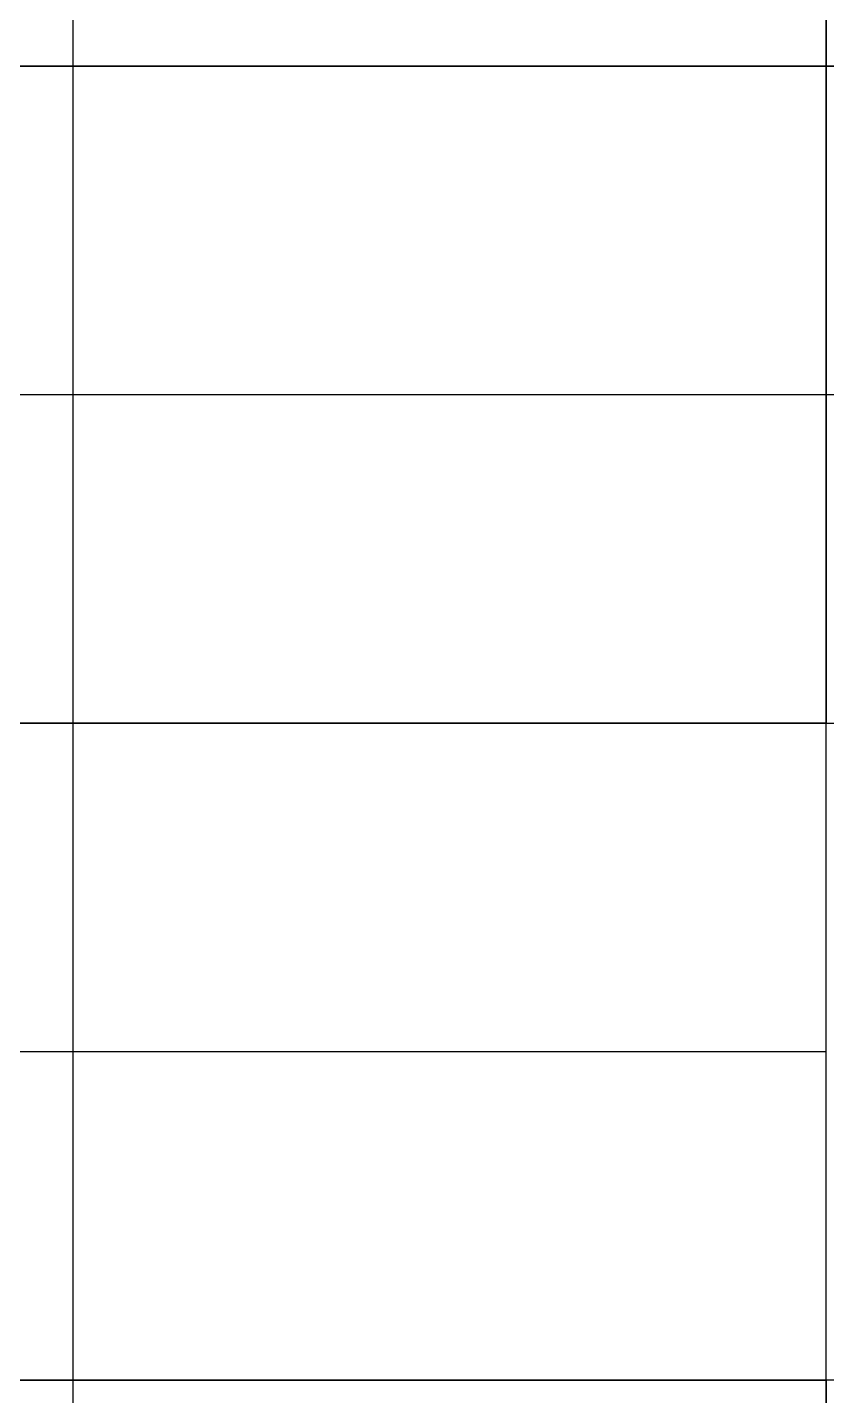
# Model space of a CAD drawing. Header units: millimetres. Extents: x 0.42 to 2.75, y -0.18 to 1.56.
# Drawn here: x 2.2521 to 2.2925, y 0.5977 to 0.667 of the extents above; entities that cross this region are included whole.
import ezdxf

# ---------------------------------------------------------------- set-up
doc = ezdxf.new("R2010")
doc.units = ezdxf.units.MM
doc.header["$MEASUREMENT"] = 0
doc.layers.add('AZ', color=7, linetype='Continuous', true_color=0x007f00)

msp = doc.modelspace()

# ---------------------------------------------------------------- linework, layer by layer
at = {"layer": 'AZ'}
for p, q in [((2.292518, 0.69825, 0.0225), (2.292518, 0.665, 0.0225)), ((2.292518, 0.69825, 0.045), (2.292518, 0.665, 0.045)), ((2.292518, 0.69825), (2.292518, 0.665)), ((2.292518, 0.69825, 0.0225), (2.292518, 0.665, 0.0225)), ((2.292518, 0.665, 0.0225), (2.292518, 0.69825, 0.0225)), ((2.292518, 0.665, 0.045), (2.292518, 0.69825, 0.045)), ((2.292518, 0.665), (2.292518, 0.69825)), ((2.292518, 0.665, 0.0225), (2.292518, 0.69825, 0.0225)), ((2.216268, 0.665, 0.0225), (2.292518, 0.665, 0.0225)), ((2.216268, 0.665, 0.045), (2.292518, 0.665, 0.045)), ((2.216268, 0.665), (2.292518, 0.665)), ((2.216268, 0.665, 0.0225), (2.292518, 0.665, 0.0225)), ((2.292518, 0.665, 0.1575), (2.216268, 0.665, 0.1575)), ((2.292518, 0.665, 0.18), (2.216268, 0.665, 0.18)), ((2.292518, 0.665, 0.135), (2.216268, 0.665, 0.135)), ((2.292518, 0.665, 0.1575), (2.216268, 0.665, 0.1575)), ((2.292518, 0.665, 0.1125), (2.216268, 0.665, 0.1125)), ((2.292518, 0.665, 0.135), (2.216268, 0.665, 0.135)), ((2.292518, 0.665, 0.09), (2.216268, 0.665, 0.09)), ((2.292518, 0.665, 0.1125), (2.216268, 0.665, 0.1125)), ((2.292518, 0.665, 0.0675), (2.216268, 0.665, 0.0675)), ((2.292518, 0.665, 0.09), (2.216268, 0.665, 0.09)), ((2.292518, 0.665, 0.045), (2.216268, 0.665, 0.045)), ((2.292518, 0.665, 0.0675), (2.216268, 0.665, 0.0675)), ((2.292518, 0.665, 0.0225), (2.216268, 0.665, 0.0225)), ((2.292518, 0.665, 0.045), (2.216268, 0.665, 0.045)), ((2.292518, 0.665), (2.216268, 0.665)), ((2.292518, 0.665, 0.0225), (2.216268, 0.665, 0.0225)), ((2.292518, 0.665, 0.0225), (2.368768, 0.665, 0.0225)), ((2.292518, 0.665, 0.045), (2.368768, 0.665, 0.045)), ((2.292518, 0.665, 0.0225), (2.292518, 0.665, 0.045)), ((2.292518, 0.665), (2.368768, 0.665)), ((2.292518, 0.665, 0.0225), (2.368768, 0.665, 0.0225)), ((2.292518, 0.665), (2.292518, 0.665, 0.0225)), ((2.368768, 0.665, 0.0675), (2.292518, 0.665, 0.0675)), ((2.292518, 0.665, 0.0675), (2.292518, 0.63175, 0.0675)), ((2.368768, 0.665, 0.09), (2.292518, 0.665, 0.09)), ((2.292518, 0.665, 0.09), (2.292518, 0.63175, 0.09)), ((2.292518, 0.665, 0.0675), (2.292518, 0.665, 0.09)), ((2.368768, 0.665, 0.045), (2.292518, 0.665, 0.045)), ((2.292518, 0.665, 0.045), (2.292518, 0.63175, 0.045)), ((2.368768, 0.665, 0.0675), (2.292518, 0.665, 0.0675)), ((2.292518, 0.665, 0.0675), (2.292518, 0.63175, 0.0675)), ((2.292518, 0.665, 0.045), (2.292518, 0.665, 0.0675)), ((2.368768, 0.665, 0.0225), (2.292518, 0.665, 0.0225)), ((2.292518, 0.665, 0.0225), (2.292518, 0.63175, 0.0225)), ((2.368768, 0.665, 0.045), (2.292518, 0.665, 0.045)), ((2.292518, 0.665, 0.045), (2.292518, 0.63175, 0.045)), ((2.292518, 0.665, 0.0225), (2.292518, 0.665, 0.045)), ((2.368768, 0.665), (2.292518, 0.665)), ((2.292518, 0.665), (2.292518, 0.63175)), ((2.368768, 0.665, 0.0225), (2.292518, 0.665, 0.0225)), ((2.292518, 0.665, 0.0225), (2.292518, 0.63175, 0.0225)), ((2.292518, 0.665), (2.292518, 0.665, 0.0225)), ((2.292518, 0.665, 0.0225), (2.292518, 0.665, 0.045)), ((2.292518, 0.665), (2.292518, 0.665, 0.0225)), ((2.292518, 0.63175, 0.1575), (2.292518, 0.665, 0.1575)), ((2.292518, 0.63175, 0.18), (2.292518, 0.665, 0.18)), ((2.292518, 0.665, 0.1575), (2.292518, 0.665, 0.18)), ((2.292518, 0.63175, 0.135), (2.292518, 0.665, 0.135)), ((2.292518, 0.63175, 0.1575), (2.292518, 0.665, 0.1575)), ((2.292518, 0.665, 0.135), (2.292518, 0.665, 0.1575)), ((2.292518, 0.63175, 0.1125), (2.292518, 0.665, 0.1125)), ((2.292518, 0.63175, 0.135), (2.292518, 0.665, 0.135)), ((2.292518, 0.665, 0.1125), (2.292518, 0.665, 0.135)), ((2.292518, 0.63175, 0.09), (2.292518, 0.665, 0.09)), ((2.292518, 0.63175, 0.1125), (2.292518, 0.665, 0.1125)), ((2.292518, 0.665, 0.09), (2.292518, 0.665, 0.1125)), ((2.292518, 0.63175, 0.0675), (2.292518, 0.665, 0.0675)), ((2.292518, 0.63175, 0.09), (2.292518, 0.665, 0.09)), ((2.292518, 0.665, 0.0675), (2.292518, 0.665, 0.09)), ((2.292518, 0.63175, 0.045), (2.292518, 0.665, 0.045)), ((2.292518, 0.63175, 0.0675), (2.292518, 0.665, 0.0675)), ((2.292518, 0.665, 0.045), (2.292518, 0.665, 0.0675)), ((2.292518, 0.63175, 0.0225), (2.292518, 0.665, 0.0225)), ((2.292518, 0.63175, 0.045), (2.292518, 0.665, 0.045)), ((2.292518, 0.665, 0.0225), (2.292518, 0.665, 0.045)), ((2.292518, 0.63175), (2.292518, 0.665)), ((2.292518, 0.63175, 0.0225), (2.292518, 0.665, 0.0225)), ((2.292518, 0.665), (2.292518, 0.665, 0.0225)), ((2.216268, 0.63175, 0.1575), (2.292518, 0.63175, 0.1575)), ((2.216268, 0.63175, 0.18), (2.292518, 0.63175, 0.18)), ((2.216268, 0.63175, 0.135), (2.292518, 0.63175, 0.135)), ((2.216268, 0.63175, 0.1575), (2.292518, 0.63175, 0.1575)), ((2.216268, 0.63175, 0.1125), (2.292518, 0.63175, 0.1125)), ((2.216268, 0.63175, 0.135), (2.292518, 0.63175, 0.135)), ((2.216268, 0.63175, 0.09), (2.292518, 0.63175, 0.09)), ((2.216268, 0.63175, 0.1125), (2.292518, 0.63175, 0.1125)), ((2.216268, 0.63175, 0.0675), (2.292518, 0.63175, 0.0675)), ((2.216268, 0.63175, 0.09), (2.292518, 0.63175, 0.09)), ((2.216268, 0.63175, 0.045), (2.292518, 0.63175, 0.045)), ((2.216268, 0.63175, 0.0675), (2.292518, 0.63175, 0.0675)), ((2.216268, 0.63175, 0.0225), (2.292518, 0.63175, 0.0225)), ((2.216268, 0.63175, 0.045), (2.292518, 0.63175, 0.045)), ((2.216268, 0.63175), (2.292518, 0.63175)), ((2.216268, 0.63175, 0.0225), (2.292518, 0.63175, 0.0225)), ((2.292518, 0.63175, 0.2925), (2.216268, 0.63175, 0.2925)), ((2.292518, 0.63175, 0.315), (2.216268, 0.63175, 0.315)), ((2.292518, 0.63175, 0.27), (2.216268, 0.63175, 0.27)), ((2.292518, 0.63175, 0.2925), (2.216268, 0.63175, 0.2925)), ((2.292518, 0.63175, 0.2475), (2.216268, 0.63175, 0.2475)), ((2.292518, 0.63175, 0.27), (2.216268, 0.63175, 0.27)), ((2.292518, 0.63175, 0.225), (2.216268, 0.63175, 0.225)), ((2.292518, 0.63175, 0.2475), (2.216268, 0.63175, 0.2475)), ((2.292518, 0.63175, 0.2025), (2.216268, 0.63175, 0.2025)), ((2.292518, 0.63175, 0.225), (2.216268, 0.63175, 0.225)), ((2.292518, 0.63175, 0.18), (2.216268, 0.63175, 0.18)), ((2.292518, 0.63175, 0.2025), (2.216268, 0.63175, 0.2025)), ((2.292518, 0.63175, 0.1575), (2.216268, 0.63175, 0.1575)), ((2.292518, 0.63175, 0.18), (2.216268, 0.63175, 0.18)), ((2.292518, 0.63175, 0.135), (2.216268, 0.63175, 0.135)), ((2.292518, 0.63175, 0.1575), (2.216268, 0.63175, 0.1575)), ((2.292518, 0.63175, 0.1125), (2.216268, 0.63175, 0.1125)), ((2.292518, 0.63175, 0.135), (2.216268, 0.63175, 0.135)), ((2.292518, 0.63175, 0.09), (2.216268, 0.63175, 0.09)), ((2.292518, 0.63175, 0.1125), (2.216268, 0.63175, 0.1125)), ((2.292518, 0.63175, 0.0675), (2.216268, 0.63175, 0.0675)), ((2.292518, 0.63175, 0.09), (2.216268, 0.63175, 0.09)), ((2.292518, 0.63175, 0.045), (2.216268, 0.63175, 0.045)), ((2.292518, 0.63175, 0.0675), (2.216268, 0.63175, 0.0675)), ((2.292518, 0.63175, 0.0225), (2.216268, 0.63175, 0.0225)), ((2.292518, 0.63175, 0.045), (2.216268, 0.63175, 0.045)), ((2.292518, 0.63175), (2.216268, 0.63175)), ((2.292518, 0.63175, 0.0225), (2.216268, 0.63175, 0.0225)), ((2.292518, 0.63175, 0.0675), (2.368768, 0.63175, 0.0675)), ((2.292518, 0.63175, 0.09), (2.368768, 0.63175, 0.09)), ((2.292518, 0.63175, 0.0675), (2.292518, 0.63175, 0.09)), ((2.292518, 0.63175, 0.045), (2.368768, 0.63175, 0.045)), ((2.292518, 0.63175, 0.0675), (2.368768, 0.63175, 0.0675)), ((2.292518, 0.63175, 0.045), (2.292518, 0.63175, 0.0675)), ((2.292518, 0.63175, 0.0225), (2.368768, 0.63175, 0.0225)), ((2.292518, 0.63175, 0.045), (2.368768, 0.63175, 0.045)), ((2.292518, 0.63175, 0.0225), (2.292518, 0.63175, 0.045)), ((2.292518, 0.63175), (2.368768, 0.63175)), ((2.292518, 0.63175, 0.0225), (2.368768, 0.63175, 0.0225)), ((2.292518, 0.63175), (2.292518, 0.63175, 0.0225)), ((2.292518, 0.63175, 0.1575), (2.292518, 0.63175, 0.18)), ((2.292518, 0.63175, 0.135), (2.292518, 0.63175, 0.1575)), ((2.292518, 0.63175, 0.1125), (2.292518, 0.63175, 0.135)), ((2.292518, 0.63175, 0.09), (2.292518, 0.63175, 0.1125)), ((2.292518, 0.63175, 0.0675), (2.292518, 0.63175, 0.09)), ((2.292518, 0.63175, 0.045), (2.292518, 0.63175, 0.0675)), ((2.292518, 0.63175, 0.0225), (2.292518, 0.63175, 0.045)), ((2.292518, 0.63175), (2.292518, 0.63175, 0.0225)), ((2.292518, 0.5985, 0.2925), (2.292518, 0.63175, 0.2925)), ((2.292518, 0.5985, 0.315), (2.292518, 0.63175, 0.315)), ((2.292518, 0.63175, 0.2925), (2.292518, 0.63175, 0.315)), ((2.292518, 0.5985, 0.27), (2.292518, 0.63175, 0.27)), ((2.292518, 0.5985, 0.2925), (2.292518, 0.63175, 0.2925)), ((2.292518, 0.63175, 0.27), (2.292518, 0.63175, 0.2925)), ((2.292518, 0.5985, 0.2475), (2.292518, 0.63175, 0.2475)), ((2.292518, 0.5985, 0.27), (2.292518, 0.63175, 0.27)), ((2.292518, 0.63175, 0.2475), (2.292518, 0.63175, 0.27)), ((2.292518, 0.5985, 0.225), (2.292518, 0.63175, 0.225)), ((2.292518, 0.5985, 0.2475), (2.292518, 0.63175, 0.2475)), ((2.292518, 0.63175, 0.225), (2.292518, 0.63175, 0.2475)), ((2.292518, 0.5985, 0.2025), (2.292518, 0.63175, 0.2025)), ((2.292518, 0.5985, 0.225), (2.292518, 0.63175, 0.225)), ((2.292518, 0.63175, 0.2025), (2.292518, 0.63175, 0.225)), ((2.292518, 0.5985, 0.18), (2.292518, 0.63175, 0.18)), ((2.292518, 0.5985, 0.2025), (2.292518, 0.63175, 0.2025)), ((2.292518, 0.63175, 0.18), (2.292518, 0.63175, 0.2025)), ((2.292518, 0.5985, 0.1575), (2.292518, 0.63175, 0.1575)), ((2.292518, 0.5985, 0.18), (2.292518, 0.63175, 0.18)), ((2.292518, 0.63175, 0.1575), (2.292518, 0.63175, 0.18)), ((2.292518, 0.5985, 0.135), (2.292518, 0.63175, 0.135)), ((2.292518, 0.5985, 0.1575), (2.292518, 0.63175, 0.1575)), ((2.292518, 0.63175, 0.135), (2.292518, 0.63175, 0.1575)), ((2.292518, 0.5985, 0.1125), (2.292518, 0.63175, 0.1125)), ((2.292518, 0.5985, 0.135), (2.292518, 0.63175, 0.135)), ((2.292518, 0.63175, 0.1125), (2.292518, 0.63175, 0.135)), ((2.292518, 0.5985, 0.09), (2.292518, 0.63175, 0.09)), ((2.292518, 0.5985, 0.1125), (2.292518, 0.63175, 0.1125)), ((2.292518, 0.63175, 0.09), (2.292518, 0.63175, 0.1125)), ((2.292518, 0.5985, 0.0675), (2.292518, 0.63175, 0.0675)), ((2.292518, 0.5985, 0.09), (2.292518, 0.63175, 0.09)), ((2.292518, 0.63175, 0.0675), (2.292518, 0.63175, 0.09)), ((2.292518, 0.5985, 0.045), (2.292518, 0.63175, 0.045)), ((2.292518, 0.5985, 0.0675), (2.292518, 0.63175, 0.0675)), ((2.292518, 0.63175, 0.045), (2.292518, 0.63175, 0.0675)), ((2.292518, 0.5985, 0.0225), (2.292518, 0.63175, 0.0225)), ((2.292518, 0.5985, 0.045), (2.292518, 0.63175, 0.045)), ((2.292518, 0.63175, 0.0225), (2.292518, 0.63175, 0.045)), ((2.292518, 0.5985), (2.292518, 0.63175)), ((2.292518, 0.5985, 0.0225), (2.292518, 0.63175, 0.0225)), ((2.292518, 0.63175), (2.292518, 0.63175, 0.0225)), ((2.216268, 0.5985, 0.2925), (2.292518, 0.5985, 0.2925)), ((2.216268, 0.5985, 0.315), (2.292518, 0.5985, 0.315)), ((2.216268, 0.5985, 0.27), (2.292518, 0.5985, 0.27)), ((2.216268, 0.5985, 0.2925), (2.292518, 0.5985, 0.2925)), ((2.216268, 0.5985, 0.2475), (2.292518, 0.5985, 0.2475)), ((2.216268, 0.5985, 0.27), (2.292518, 0.5985, 0.27)), ((2.216268, 0.5985, 0.225), (2.292518, 0.5985, 0.225)), ((2.216268, 0.5985, 0.2475), (2.292518, 0.5985, 0.2475)), ((2.216268, 0.5985, 0.2025), (2.292518, 0.5985, 0.2025)), ((2.216268, 0.5985, 0.225), (2.292518, 0.5985, 0.225)), ((2.216268, 0.5985, 0.18), (2.292518, 0.5985, 0.18)), ((2.216268, 0.5985, 0.2025), (2.292518, 0.5985, 0.2025)), ((2.216268, 0.5985, 0.1575), (2.292518, 0.5985, 0.1575)), ((2.216268, 0.5985, 0.18), (2.292518, 0.5985, 0.18)), ((2.216268, 0.5985, 0.135), (2.292518, 0.5985, 0.135)), ((2.216268, 0.5985, 0.1575), (2.292518, 0.5985, 0.1575)), ((2.216268, 0.5985, 0.1125), (2.292518, 0.5985, 0.1125)), ((2.216268, 0.5985, 0.135), (2.292518, 0.5985, 0.135)), ((2.216268, 0.5985, 0.09), (2.292518, 0.5985, 0.09)), ((2.216268, 0.5985, 0.1125), (2.292518, 0.5985, 0.1125)), ((2.216268, 0.5985, 0.0675), (2.292518, 0.5985, 0.0675)), ((2.216268, 0.5985, 0.09), (2.292518, 0.5985, 0.09)), ((2.216268, 0.5985, 0.045), (2.292518, 0.5985, 0.045)), ((2.216268, 0.5985, 0.0675), (2.292518, 0.5985, 0.0675)), ((2.216268, 0.5985, 0.0225), (2.292518, 0.5985, 0.0225)), ((2.216268, 0.5985, 0.045), (2.292518, 0.5985, 0.045)), ((2.216268, 0.5985), (2.292518, 0.5985)), ((2.216268, 0.5985, 0.0225), (2.292518, 0.5985, 0.0225)), ((2.292518, 0.5985), (2.216268, 0.5985)), ((2.292518, 0.5985, 0.0225), (2.216268, 0.5985, 0.0225)), ((2.368768, 0.5985, 0.1125), (2.292518, 0.5985, 0.1125)), ((2.292518, 0.5985, 0.1125), (2.292518, 0.56525, 0.1125)), ((2.368768, 0.5985, 0.135), (2.292518, 0.5985, 0.135)), ((2.292518, 0.5985, 0.135), (2.292518, 0.56525, 0.135)), ((2.292518, 0.5985, 0.1125), (2.292518, 0.5985, 0.135)), ((2.368768, 0.5985, 0.09), (2.292518, 0.5985, 0.09)), ((2.292518, 0.5985, 0.09), (2.292518, 0.56525, 0.09)), ((2.368768, 0.5985, 0.1125), (2.292518, 0.5985, 0.1125)), ((2.292518, 0.5985, 0.1125), (2.292518, 0.56525, 0.1125)), ((2.292518, 0.5985, 0.09), (2.292518, 0.5985, 0.1125)), ((2.368768, 0.5985, 0.0675), (2.292518, 0.5985, 0.0675)), ((2.292518, 0.5985, 0.0675), (2.292518, 0.56525, 0.0675)), ((2.368768, 0.5985, 0.09), (2.292518, 0.5985, 0.09)), ((2.292518, 0.5985, 0.09), (2.292518, 0.56525, 0.09)), ((2.292518, 0.5985, 0.0675), (2.292518, 0.5985, 0.09)), ((2.368768, 0.5985, 0.045), (2.292518, 0.5985, 0.045)), ((2.292518, 0.5985, 0.045), (2.292518, 0.56525, 0.045)), ((2.368768, 0.5985, 0.0675), (2.292518, 0.5985, 0.0675)), ((2.292518, 0.5985, 0.0675), (2.292518, 0.56525, 0.0675)), ((2.292518, 0.5985, 0.045), (2.292518, 0.5985, 0.0675)), ((2.368768, 0.5985, 0.0225), (2.292518, 0.5985, 0.0225)), ((2.292518, 0.5985, 0.0225), (2.292518, 0.56525, 0.0225)), ((2.368768, 0.5985, 0.045), (2.292518, 0.5985, 0.045)), ((2.292518, 0.5985, 0.045), (2.292518, 0.56525, 0.045)), ((2.292518, 0.5985, 0.0225), (2.292518, 0.5985, 0.045)), ((2.368768, 0.5985), (2.292518, 0.5985)), ((2.292518, 0.5985), (2.292518, 0.56525)), ((2.368768, 0.5985, 0.0225), (2.292518, 0.5985, 0.0225)), ((2.292518, 0.5985, 0.0225), (2.292518, 0.56525, 0.0225)), ((2.292518, 0.5985), (2.292518, 0.5985, 0.0225)), ((2.292518, 0.5985, 0.2925), (2.292518, 0.5985, 0.315)), ((2.292518, 0.5985, 0.27), (2.292518, 0.5985, 0.2925)), ((2.292518, 0.5985, 0.2475), (2.292518, 0.5985, 0.27)), ((2.292518, 0.5985, 0.225), (2.292518, 0.5985, 0.2475)), ((2.292518, 0.5985, 0.2025), (2.292518, 0.5985, 0.225)), ((2.292518, 0.5985, 0.18), (2.292518, 0.5985, 0.2025)), ((2.292518, 0.5985, 0.1575), (2.292518, 0.5985, 0.18)), ((2.292518, 0.5985, 0.135), (2.292518, 0.5985, 0.1575)), ((2.292518, 0.5985, 0.1125), (2.292518, 0.5985, 0.135)), ((2.292518, 0.5985, 0.09), (2.292518, 0.5985, 0.1125)), ((2.292518, 0.5985, 0.0675), (2.292518, 0.5985, 0.09)), ((2.292518, 0.5985, 0.045), (2.292518, 0.5985, 0.0675)), ((2.292518, 0.5985, 0.0225), (2.292518, 0.5985, 0.045)), ((2.292518, 0.5985), (2.292518, 0.5985, 0.0225)), ((2.292518, 0.56525), (2.292518, 0.5985)), ((2.292518, 0.56525, 0.0225), (2.292518, 0.5985, 0.0225)), ((2.292518, 0.5985), (2.292518, 0.5985, 0.0225))]:
    msp.add_line(p, q, dxfattribs=at)
for points in [[(2.254393, 0.665, 0.0225), (2.254393, 0.681625, 0.0225), (2.254393, 0.69825, 0.0225)], [(2.254393, 0.665, 0.045), (2.254393, 0.681625, 0.045), (2.254393, 0.69825, 0.045)], [(2.254393, 0.665), (2.254393, 0.681625), (2.254393, 0.69825)], [(2.254393, 0.665, 0.0225), (2.254393, 0.681625, 0.0225), (2.254393, 0.69825, 0.0225)], [(2.292518, 0.69825, 0.03375), (2.292518, 0.681625, 0.03375), (2.292518, 0.665, 0.03375)], [(2.292518, 0.69825, 0.01125), (2.292518, 0.681625, 0.01125), (2.292518, 0.665, 0.01125)], [(2.292518, 0.665, 0.03375), (2.292518, 0.681625, 0.03375), (2.292518, 0.69825, 0.03375)], [(2.292518, 0.665, 0.01125), (2.292518, 0.681625, 0.01125), (2.292518, 0.69825, 0.01125)], [(2.216268, 0.665, 0.03375), (2.254393, 0.665, 0.03375), (2.292518, 0.665, 0.03375)], [(2.216268, 0.665, 0.01125), (2.254393, 0.665, 0.01125), (2.292518, 0.665, 0.01125)], [(2.292518, 0.665, 0.16875), (2.254393, 0.665, 0.16875), (2.216268, 0.665, 0.16875)], [(2.292518, 0.665, 0.14625), (2.254393, 0.665, 0.14625), (2.216268, 0.665, 0.14625)], [(2.292518, 0.665, 0.12375), (2.254393, 0.665, 0.12375), (2.216268, 0.665, 0.12375)], [(2.292518, 0.665, 0.10125), (2.254393, 0.665, 0.10125), (2.216268, 0.665, 0.10125)], [(2.292518, 0.665, 0.07875), (2.254393, 0.665, 0.07875), (2.216268, 0.665, 0.07875)], [(2.292518, 0.665, 0.05625), (2.254393, 0.665, 0.05625), (2.216268, 0.665, 0.05625)], [(2.292518, 0.665, 0.03375), (2.254393, 0.665, 0.03375), (2.216268, 0.665, 0.03375)], [(2.292518, 0.665, 0.01125), (2.254393, 0.665, 0.01125), (2.216268, 0.665, 0.01125)], [(2.254393, 0.665, 0.0225), (2.254393, 0.665, 0.03375), (2.254393, 0.665, 0.045)], [(2.254393, 0.665), (2.254393, 0.665, 0.01125), (2.254393, 0.665, 0.0225)], [(2.254393, 0.665, 0.1575), (2.254393, 0.665, 0.16875), (2.254393, 0.665, 0.18)], [(2.254393, 0.63175, 0.1575), (2.254393, 0.648375, 0.1575), (2.254393, 0.665, 0.1575)], [(2.254393, 0.63175, 0.18), (2.254393, 0.648375, 0.18), (2.254393, 0.665, 0.18)], [(2.254393, 0.665, 0.135), (2.254393, 0.665, 0.14625), (2.254393, 0.665, 0.1575)], [(2.254393, 0.63175, 0.135), (2.254393, 0.648375, 0.135), (2.254393, 0.665, 0.135)], [(2.254393, 0.63175, 0.1575), (2.254393, 0.648375, 0.1575), (2.254393, 0.665, 0.1575)], [(2.254393, 0.665, 0.1125), (2.254393, 0.665, 0.12375), (2.254393, 0.665, 0.135)], [(2.254393, 0.63175, 0.1125), (2.254393, 0.648375, 0.1125), (2.254393, 0.665, 0.1125)], [(2.254393, 0.63175, 0.135), (2.254393, 0.648375, 0.135), (2.254393, 0.665, 0.135)], [(2.254393, 0.665, 0.09), (2.254393, 0.665, 0.10125), (2.254393, 0.665, 0.1125)], [(2.254393, 0.63175, 0.09), (2.254393, 0.648375, 0.09), (2.254393, 0.665, 0.09)], [(2.254393, 0.63175, 0.1125), (2.254393, 0.648375, 0.1125), (2.254393, 0.665, 0.1125)], [(2.254393, 0.665, 0.0675), (2.254393, 0.665, 0.07875), (2.254393, 0.665, 0.09)], [(2.254393, 0.63175, 0.0675), (2.254393, 0.648375, 0.0675), (2.254393, 0.665, 0.0675)], [(2.254393, 0.63175, 0.09), (2.254393, 0.648375, 0.09), (2.254393, 0.665, 0.09)], [(2.254393, 0.665, 0.045), (2.254393, 0.665, 0.05625), (2.254393, 0.665, 0.0675)], [(2.254393, 0.63175, 0.045), (2.254393, 0.648375, 0.045), (2.254393, 0.665, 0.045)], [(2.254393, 0.63175, 0.0675), (2.254393, 0.648375, 0.0675), (2.254393, 0.665, 0.0675)], [(2.254393, 0.665, 0.0225), (2.254393, 0.665, 0.03375), (2.254393, 0.665, 0.045)], [(2.254393, 0.63175, 0.0225), (2.254393, 0.648375, 0.0225), (2.254393, 0.665, 0.0225)], [(2.254393, 0.63175, 0.045), (2.254393, 0.648375, 0.045), (2.254393, 0.665, 0.045)], [(2.254393, 0.665), (2.254393, 0.665, 0.01125), (2.254393, 0.665, 0.0225)], [(2.254393, 0.63175), (2.254393, 0.648375), (2.254393, 0.665)], [(2.254393, 0.63175, 0.0225), (2.254393, 0.648375, 0.0225), (2.254393, 0.665, 0.0225)], [(2.292518, 0.665, 0.03375), (2.330643, 0.665, 0.03375), (2.368768, 0.665, 0.03375)], [(2.292518, 0.665, 0.01125), (2.330643, 0.665, 0.01125), (2.368768, 0.665, 0.01125)], [(2.368768, 0.665, 0.07875), (2.330643, 0.665, 0.07875), (2.292518, 0.665, 0.07875)], [(2.292518, 0.665, 0.07875), (2.292518, 0.648375, 0.07875), (2.292518, 0.63175, 0.07875)], [(2.368768, 0.665, 0.05625), (2.330643, 0.665, 0.05625), (2.292518, 0.665, 0.05625)], [(2.292518, 0.665, 0.05625), (2.292518, 0.648375, 0.05625), (2.292518, 0.63175, 0.05625)], [(2.368768, 0.665, 0.03375), (2.330643, 0.665, 0.03375), (2.292518, 0.665, 0.03375)], [(2.292518, 0.665, 0.03375), (2.292518, 0.648375, 0.03375), (2.292518, 0.63175, 0.03375)], [(2.368768, 0.665, 0.01125), (2.330643, 0.665, 0.01125), (2.292518, 0.665, 0.01125)], [(2.292518, 0.665, 0.01125), (2.292518, 0.648375, 0.01125), (2.292518, 0.63175, 0.01125)], [(2.292518, 0.63175, 0.16875), (2.292518, 0.648375, 0.16875), (2.292518, 0.665, 0.16875)], [(2.292518, 0.63175, 0.14625), (2.292518, 0.648375, 0.14625), (2.292518, 0.665, 0.14625)], [(2.292518, 0.63175, 0.12375), (2.292518, 0.648375, 0.12375), (2.292518, 0.665, 0.12375)], [(2.292518, 0.63175, 0.10125), (2.292518, 0.648375, 0.10125), (2.292518, 0.665, 0.10125)], [(2.292518, 0.63175, 0.07875), (2.292518, 0.648375, 0.07875), (2.292518, 0.665, 0.07875)], [(2.292518, 0.63175, 0.05625), (2.292518, 0.648375, 0.05625), (2.292518, 0.665, 0.05625)], [(2.292518, 0.63175, 0.03375), (2.292518, 0.648375, 0.03375), (2.292518, 0.665, 0.03375)], [(2.292518, 0.63175, 0.01125), (2.292518, 0.648375, 0.01125), (2.292518, 0.665, 0.01125)], [(2.216268, 0.648375, 0.1575), (2.254393, 0.648375, 0.1575), (2.292518, 0.648375, 0.1575)], [(2.216268, 0.648375, 0.18), (2.254393, 0.648375, 0.18), (2.292518, 0.648375, 0.18)], [(2.216268, 0.648375, 0.135), (2.254393, 0.648375, 0.135), (2.292518, 0.648375, 0.135)], [(2.216268, 0.648375, 0.1575), (2.254393, 0.648375, 0.1575), (2.292518, 0.648375, 0.1575)], [(2.216268, 0.648375, 0.1125), (2.254393, 0.648375, 0.1125), (2.292518, 0.648375, 0.1125)], [(2.216268, 0.648375, 0.135), (2.254393, 0.648375, 0.135), (2.292518, 0.648375, 0.135)], [(2.216268, 0.648375, 0.09), (2.254393, 0.648375, 0.09), (2.292518, 0.648375, 0.09)], [(2.216268, 0.648375, 0.1125), (2.254393, 0.648375, 0.1125), (2.292518, 0.648375, 0.1125)], [(2.216268, 0.648375, 0.0675), (2.254393, 0.648375, 0.0675), (2.292518, 0.648375, 0.0675)], [(2.216268, 0.648375, 0.09), (2.254393, 0.648375, 0.09), (2.292518, 0.648375, 0.09)], [(2.216268, 0.648375, 0.045), (2.254393, 0.648375, 0.045), (2.292518, 0.648375, 0.045)], [(2.216268, 0.648375, 0.0675), (2.254393, 0.648375, 0.0675), (2.292518, 0.648375, 0.0675)], [(2.216268, 0.648375, 0.0225), (2.254393, 0.648375, 0.0225), (2.292518, 0.648375, 0.0225)], [(2.216268, 0.648375, 0.045), (2.254393, 0.648375, 0.045), (2.292518, 0.648375, 0.045)], [(2.216268, 0.648375), (2.254393, 0.648375), (2.292518, 0.648375)], [(2.216268, 0.648375, 0.0225), (2.254393, 0.648375, 0.0225), (2.292518, 0.648375, 0.0225)], [(2.292518, 0.648375, 0.0675), (2.292518, 0.648375, 0.07875), (2.292518, 0.648375, 0.09)], [(2.292518, 0.648375, 0.0675), (2.330643, 0.648375, 0.0675), (2.368768, 0.648375, 0.0675)], [(2.292518, 0.648375, 0.09), (2.330643, 0.648375, 0.09), (2.368768, 0.648375, 0.09)], [(2.292518, 0.648375, 0.045), (2.292518, 0.648375, 0.05625), (2.292518, 0.648375, 0.0675)], [(2.292518, 0.648375, 0.045), (2.330643, 0.648375, 0.045), (2.368768, 0.648375, 0.045)], [(2.292518, 0.648375, 0.0675), (2.330643, 0.648375, 0.0675), (2.368768, 0.648375, 0.0675)], [(2.292518, 0.648375, 0.0225), (2.292518, 0.648375, 0.03375), (2.292518, 0.648375, 0.045)], [(2.292518, 0.648375, 0.0225), (2.330643, 0.648375, 0.0225), (2.368768, 0.648375, 0.0225)], [(2.292518, 0.648375, 0.045), (2.330643, 0.648375, 0.045), (2.368768, 0.648375, 0.045)], [(2.292518, 0.648375), (2.292518, 0.648375, 0.01125), (2.292518, 0.648375, 0.0225)], [(2.292518, 0.648375), (2.330643, 0.648375), (2.368768, 0.648375)], [(2.292518, 0.648375, 0.0225), (2.330643, 0.648375, 0.0225), (2.368768, 0.648375, 0.0225)], [(2.292518, 0.648375, 0.1575), (2.292518, 0.648375, 0.16875), (2.292518, 0.648375, 0.18)], [(2.292518, 0.648375, 0.135), (2.292518, 0.648375, 0.14625), (2.292518, 0.648375, 0.1575)], [(2.292518, 0.648375, 0.1125), (2.292518, 0.648375, 0.12375), (2.292518, 0.648375, 0.135)], [(2.292518, 0.648375, 0.09), (2.292518, 0.648375, 0.10125), (2.292518, 0.648375, 0.1125)], [(2.292518, 0.648375, 0.0675), (2.292518, 0.648375, 0.07875), (2.292518, 0.648375, 0.09)], [(2.292518, 0.648375, 0.045), (2.292518, 0.648375, 0.05625), (2.292518, 0.648375, 0.0675)], [(2.292518, 0.648375, 0.0225), (2.292518, 0.648375, 0.03375), (2.292518, 0.648375, 0.045)], [(2.292518, 0.648375), (2.292518, 0.648375, 0.01125), (2.292518, 0.648375, 0.0225)], [(2.216268, 0.63175, 0.16875), (2.254393, 0.63175, 0.16875), (2.292518, 0.63175, 0.16875)], [(2.216268, 0.63175, 0.14625), (2.254393, 0.63175, 0.14625), (2.292518, 0.63175, 0.14625)], [(2.216268, 0.63175, 0.12375), (2.254393, 0.63175, 0.12375), (2.292518, 0.63175, 0.12375)], [(2.216268, 0.63175, 0.10125), (2.254393, 0.63175, 0.10125), (2.292518, 0.63175, 0.10125)], [(2.216268, 0.63175, 0.07875), (2.254393, 0.63175, 0.07875), (2.292518, 0.63175, 0.07875)], [(2.216268, 0.63175, 0.05625), (2.254393, 0.63175, 0.05625), (2.292518, 0.63175, 0.05625)], [(2.216268, 0.63175, 0.03375), (2.254393, 0.63175, 0.03375), (2.292518, 0.63175, 0.03375)], [(2.216268, 0.63175, 0.01125), (2.254393, 0.63175, 0.01125), (2.292518, 0.63175, 0.01125)], [(2.292518, 0.63175, 0.30375), (2.254393, 0.63175, 0.30375), (2.216268, 0.63175, 0.30375)], [(2.292518, 0.63175, 0.28125), (2.254393, 0.63175, 0.28125), (2.216268, 0.63175, 0.28125)], [(2.292518, 0.63175, 0.25875), (2.254393, 0.63175, 0.25875), (2.216268, 0.63175, 0.25875)], [(2.292518, 0.63175, 0.23625), (2.254393, 0.63175, 0.23625), (2.216268, 0.63175, 0.23625)], [(2.292518, 0.63175, 0.21375), (2.254393, 0.63175, 0.21375), (2.216268, 0.63175, 0.21375)], [(2.292518, 0.63175, 0.19125), (2.254393, 0.63175, 0.19125), (2.216268, 0.63175, 0.19125)], [(2.292518, 0.63175, 0.16875), (2.254393, 0.63175, 0.16875), (2.216268, 0.63175, 0.16875)], [(2.292518, 0.63175, 0.14625), (2.254393, 0.63175, 0.14625), (2.216268, 0.63175, 0.14625)], [(2.292518, 0.63175, 0.12375), (2.254393, 0.63175, 0.12375), (2.216268, 0.63175, 0.12375)], [(2.292518, 0.63175, 0.10125), (2.254393, 0.63175, 0.10125), (2.216268, 0.63175, 0.10125)], [(2.292518, 0.63175, 0.07875), (2.254393, 0.63175, 0.07875), (2.216268, 0.63175, 0.07875)], [(2.292518, 0.63175, 0.05625), (2.254393, 0.63175, 0.05625), (2.216268, 0.63175, 0.05625)], [(2.292518, 0.63175, 0.03375), (2.254393, 0.63175, 0.03375), (2.216268, 0.63175, 0.03375)], [(2.292518, 0.63175, 0.01125), (2.254393, 0.63175, 0.01125), (2.216268, 0.63175, 0.01125)], [(2.254393, 0.63175, 0.1575), (2.254393, 0.63175, 0.16875), (2.254393, 0.63175, 0.18)], [(2.254393, 0.63175, 0.135), (2.254393, 0.63175, 0.14625), (2.254393, 0.63175, 0.1575)], [(2.254393, 0.63175, 0.1125), (2.254393, 0.63175, 0.12375), (2.254393, 0.63175, 0.135)], [(2.254393, 0.63175, 0.09), (2.254393, 0.63175, 0.10125), (2.254393, 0.63175, 0.1125)], [(2.254393, 0.63175, 0.0675), (2.254393, 0.63175, 0.07875), (2.254393, 0.63175, 0.09)], [(2.254393, 0.63175, 0.045), (2.254393, 0.63175, 0.05625), (2.254393, 0.63175, 0.0675)], [(2.254393, 0.63175, 0.0225), (2.254393, 0.63175, 0.03375), (2.254393, 0.63175, 0.045)], [(2.254393, 0.63175), (2.254393, 0.63175, 0.01125), (2.254393, 0.63175, 0.0225)], [(2.254393, 0.63175, 0.2925), (2.254393, 0.63175, 0.30375), (2.254393, 0.63175, 0.315)], [(2.254393, 0.5985, 0.2925), (2.254393, 0.615125, 0.2925), (2.254393, 0.63175, 0.2925)], [(2.254393, 0.5985, 0.315), (2.254393, 0.615125, 0.315), (2.254393, 0.63175, 0.315)], [(2.254393, 0.63175, 0.27), (2.254393, 0.63175, 0.28125), (2.254393, 0.63175, 0.2925)], [(2.254393, 0.5985, 0.27), (2.254393, 0.615125, 0.27), (2.254393, 0.63175, 0.27)], [(2.254393, 0.5985, 0.2925), (2.254393, 0.615125, 0.2925), (2.254393, 0.63175, 0.2925)], [(2.254393, 0.63175, 0.2475), (2.254393, 0.63175, 0.25875), (2.254393, 0.63175, 0.27)], [(2.254393, 0.5985, 0.2475), (2.254393, 0.615125, 0.2475), (2.254393, 0.63175, 0.2475)], [(2.254393, 0.5985, 0.27), (2.254393, 0.615125, 0.27), (2.254393, 0.63175, 0.27)], [(2.254393, 0.63175, 0.225), (2.254393, 0.63175, 0.23625), (2.254393, 0.63175, 0.2475)], [(2.254393, 0.5985, 0.225), (2.254393, 0.615125, 0.225), (2.254393, 0.63175, 0.225)], [(2.254393, 0.5985, 0.2475), (2.254393, 0.615125, 0.2475), (2.254393, 0.63175, 0.2475)], [(2.254393, 0.63175, 0.2025), (2.254393, 0.63175, 0.21375), (2.254393, 0.63175, 0.225)], [(2.254393, 0.5985, 0.2025), (2.254393, 0.615125, 0.2025), (2.254393, 0.63175, 0.2025)], [(2.254393, 0.5985, 0.225), (2.254393, 0.615125, 0.225), (2.254393, 0.63175, 0.225)], [(2.254393, 0.63175, 0.18), (2.254393, 0.63175, 0.19125), (2.254393, 0.63175, 0.2025)], [(2.254393, 0.5985, 0.18), (2.254393, 0.615125, 0.18), (2.254393, 0.63175, 0.18)], [(2.254393, 0.5985, 0.2025), (2.254393, 0.615125, 0.2025), (2.254393, 0.63175, 0.2025)], [(2.254393, 0.63175, 0.1575), (2.254393, 0.63175, 0.16875), (2.254393, 0.63175, 0.18)], [(2.254393, 0.5985, 0.1575), (2.254393, 0.615125, 0.1575), (2.254393, 0.63175, 0.1575)], [(2.254393, 0.5985, 0.18), (2.254393, 0.615125, 0.18), (2.254393, 0.63175, 0.18)], [(2.254393, 0.63175, 0.135), (2.254393, 0.63175, 0.14625), (2.254393, 0.63175, 0.1575)], [(2.254393, 0.5985, 0.135), (2.254393, 0.615125, 0.135), (2.254393, 0.63175, 0.135)], [(2.254393, 0.5985, 0.1575), (2.254393, 0.615125, 0.1575), (2.254393, 0.63175, 0.1575)], [(2.254393, 0.63175, 0.1125), (2.254393, 0.63175, 0.12375), (2.254393, 0.63175, 0.135)], [(2.254393, 0.5985, 0.1125), (2.254393, 0.615125, 0.1125), (2.254393, 0.63175, 0.1125)], [(2.254393, 0.5985, 0.135), (2.254393, 0.615125, 0.135), (2.254393, 0.63175, 0.135)], [(2.254393, 0.63175, 0.09), (2.254393, 0.63175, 0.10125), (2.254393, 0.63175, 0.1125)], [(2.254393, 0.5985, 0.09), (2.254393, 0.615125, 0.09), (2.254393, 0.63175, 0.09)], [(2.254393, 0.5985, 0.1125), (2.254393, 0.615125, 0.1125), (2.254393, 0.63175, 0.1125)], [(2.254393, 0.63175, 0.0675), (2.254393, 0.63175, 0.07875), (2.254393, 0.63175, 0.09)], [(2.254393, 0.5985, 0.0675), (2.254393, 0.615125, 0.0675), (2.254393, 0.63175, 0.0675)], [(2.254393, 0.5985, 0.09), (2.254393, 0.615125, 0.09), (2.254393, 0.63175, 0.09)], [(2.254393, 0.63175, 0.045), (2.254393, 0.63175, 0.05625), (2.254393, 0.63175, 0.0675)], [(2.254393, 0.5985, 0.045), (2.254393, 0.615125, 0.045), (2.254393, 0.63175, 0.045)], [(2.254393, 0.5985, 0.0675), (2.254393, 0.615125, 0.0675), (2.254393, 0.63175, 0.0675)], [(2.254393, 0.63175, 0.0225), (2.254393, 0.63175, 0.03375), (2.254393, 0.63175, 0.045)], [(2.254393, 0.5985, 0.0225), (2.254393, 0.615125, 0.0225), (2.254393, 0.63175, 0.0225)], [(2.254393, 0.5985, 0.045), (2.254393, 0.615125, 0.045), (2.254393, 0.63175, 0.045)], [(2.254393, 0.63175), (2.254393, 0.63175, 0.01125), (2.254393, 0.63175, 0.0225)], [(2.254393, 0.5985), (2.254393, 0.615125), (2.254393, 0.63175)], [(2.254393, 0.5985, 0.0225), (2.254393, 0.615125, 0.0225), (2.254393, 0.63175, 0.0225)], [(2.292518, 0.63175, 0.07875), (2.330643, 0.63175, 0.07875), (2.368768, 0.63175, 0.07875)], [(2.292518, 0.63175, 0.05625), (2.330643, 0.63175, 0.05625), (2.368768, 0.63175, 0.05625)], [(2.292518, 0.63175, 0.03375), (2.330643, 0.63175, 0.03375), (2.368768, 0.63175, 0.03375)], [(2.292518, 0.63175, 0.01125), (2.330643, 0.63175, 0.01125), (2.368768, 0.63175, 0.01125)], [(2.292518, 0.5985, 0.30375), (2.292518, 0.615125, 0.30375), (2.292518, 0.63175, 0.30375)], [(2.292518, 0.5985, 0.28125), (2.292518, 0.615125, 0.28125), (2.292518, 0.63175, 0.28125)], [(2.292518, 0.5985, 0.25875), (2.292518, 0.615125, 0.25875), (2.292518, 0.63175, 0.25875)], [(2.292518, 0.5985, 0.23625), (2.292518, 0.615125, 0.23625), (2.292518, 0.63175, 0.23625)], [(2.292518, 0.5985, 0.21375), (2.292518, 0.615125, 0.21375), (2.292518, 0.63175, 0.21375)], [(2.292518, 0.5985, 0.19125), (2.292518, 0.615125, 0.19125), (2.292518, 0.63175, 0.19125)], [(2.292518, 0.5985, 0.16875), (2.292518, 0.615125, 0.16875), (2.292518, 0.63175, 0.16875)], [(2.292518, 0.5985, 0.14625), (2.292518, 0.615125, 0.14625), (2.292518, 0.63175, 0.14625)], [(2.292518, 0.5985, 0.12375), (2.292518, 0.615125, 0.12375), (2.292518, 0.63175, 0.12375)], [(2.292518, 0.5985, 0.10125), (2.292518, 0.615125, 0.10125), (2.292518, 0.63175, 0.10125)], [(2.292518, 0.5985, 0.07875), (2.292518, 0.615125, 0.07875), (2.292518, 0.63175, 0.07875)], [(2.292518, 0.5985, 0.05625), (2.292518, 0.615125, 0.05625), (2.292518, 0.63175, 0.05625)], [(2.292518, 0.5985, 0.03375), (2.292518, 0.615125, 0.03375), (2.292518, 0.63175, 0.03375)], [(2.292518, 0.5985, 0.01125), (2.292518, 0.615125, 0.01125), (2.292518, 0.63175, 0.01125)], [(2.216268, 0.615125, 0.2925), (2.254393, 0.615125, 0.2925), (2.292518, 0.615125, 0.2925)], [(2.216268, 0.615125, 0.315), (2.254393, 0.615125, 0.315), (2.292518, 0.615125, 0.315)], [(2.216268, 0.615125, 0.27), (2.254393, 0.615125, 0.27), (2.292518, 0.615125, 0.27)], [(2.216268, 0.615125, 0.2925), (2.254393, 0.615125, 0.2925), (2.292518, 0.615125, 0.2925)], [(2.216268, 0.615125, 0.2475), (2.254393, 0.615125, 0.2475), (2.292518, 0.615125, 0.2475)], [(2.216268, 0.615125, 0.27), (2.254393, 0.615125, 0.27), (2.292518, 0.615125, 0.27)], [(2.216268, 0.615125, 0.225), (2.254393, 0.615125, 0.225), (2.292518, 0.615125, 0.225)], [(2.216268, 0.615125, 0.2475), (2.254393, 0.615125, 0.2475), (2.292518, 0.615125, 0.2475)], [(2.216268, 0.615125, 0.2025), (2.254393, 0.615125, 0.2025), (2.292518, 0.615125, 0.2025)], [(2.216268, 0.615125, 0.225), (2.254393, 0.615125, 0.225), (2.292518, 0.615125, 0.225)], [(2.216268, 0.615125, 0.18), (2.254393, 0.615125, 0.18), (2.292518, 0.615125, 0.18)], [(2.216268, 0.615125, 0.2025), (2.254393, 0.615125, 0.2025), (2.292518, 0.615125, 0.2025)], [(2.216268, 0.615125, 0.1575), (2.254393, 0.615125, 0.1575), (2.292518, 0.615125, 0.1575)], [(2.216268, 0.615125, 0.18), (2.254393, 0.615125, 0.18), (2.292518, 0.615125, 0.18)], [(2.216268, 0.615125, 0.135), (2.254393, 0.615125, 0.135), (2.292518, 0.615125, 0.135)], [(2.216268, 0.615125, 0.1575), (2.254393, 0.615125, 0.1575), (2.292518, 0.615125, 0.1575)], [(2.216268, 0.615125, 0.1125), (2.254393, 0.615125, 0.1125), (2.292518, 0.615125, 0.1125)], [(2.216268, 0.615125, 0.135), (2.254393, 0.615125, 0.135), (2.292518, 0.615125, 0.135)], [(2.216268, 0.615125, 0.09), (2.254393, 0.615125, 0.09), (2.292518, 0.615125, 0.09)], [(2.216268, 0.615125, 0.1125), (2.254393, 0.615125, 0.1125), (2.292518, 0.615125, 0.1125)], [(2.216268, 0.615125, 0.0675), (2.254393, 0.615125, 0.0675), (2.292518, 0.615125, 0.0675)], [(2.216268, 0.615125, 0.09), (2.254393, 0.615125, 0.09), (2.292518, 0.615125, 0.09)], [(2.216268, 0.615125, 0.045), (2.254393, 0.615125, 0.045), (2.292518, 0.615125, 0.045)], [(2.216268, 0.615125, 0.0675), (2.254393, 0.615125, 0.0675), (2.292518, 0.615125, 0.0675)], [(2.216268, 0.615125, 0.0225), (2.254393, 0.615125, 0.0225), (2.292518, 0.615125, 0.0225)], [(2.216268, 0.615125, 0.045), (2.254393, 0.615125, 0.045), (2.292518, 0.615125, 0.045)], [(2.216268, 0.615125), (2.254393, 0.615125), (2.292518, 0.615125)], [(2.216268, 0.615125, 0.0225), (2.254393, 0.615125, 0.0225), (2.292518, 0.615125, 0.0225)], [(2.292518, 0.615125, 0.2925), (2.292518, 0.615125, 0.30375), (2.292518, 0.615125, 0.315)], [(2.292518, 0.615125, 0.27), (2.292518, 0.615125, 0.28125), (2.292518, 0.615125, 0.2925)], [(2.292518, 0.615125, 0.2475), (2.292518, 0.615125, 0.25875), (2.292518, 0.615125, 0.27)], [(2.292518, 0.615125, 0.225), (2.292518, 0.615125, 0.23625), (2.292518, 0.615125, 0.2475)], [(2.292518, 0.615125, 0.2025), (2.292518, 0.615125, 0.21375), (2.292518, 0.615125, 0.225)], [(2.292518, 0.615125, 0.18), (2.292518, 0.615125, 0.19125), (2.292518, 0.615125, 0.2025)], [(2.292518, 0.615125, 0.1575), (2.292518, 0.615125, 0.16875), (2.292518, 0.615125, 0.18)], [(2.292518, 0.615125, 0.135), (2.292518, 0.615125, 0.14625), (2.292518, 0.615125, 0.1575)], [(2.292518, 0.615125, 0.1125), (2.292518, 0.615125, 0.12375), (2.292518, 0.615125, 0.135)], [(2.292518, 0.615125, 0.09), (2.292518, 0.615125, 0.10125), (2.292518, 0.615125, 0.1125)], [(2.292518, 0.615125, 0.0675), (2.292518, 0.615125, 0.07875), (2.292518, 0.615125, 0.09)], [(2.292518, 0.615125, 0.045), (2.292518, 0.615125, 0.05625), (2.292518, 0.615125, 0.0675)], [(2.292518, 0.615125, 0.0225), (2.292518, 0.615125, 0.03375), (2.292518, 0.615125, 0.045)], [(2.292518, 0.615125), (2.292518, 0.615125, 0.01125), (2.292518, 0.615125, 0.0225)], [(2.216268, 0.5985, 0.30375), (2.254393, 0.5985, 0.30375), (2.292518, 0.5985, 0.30375)], [(2.216268, 0.5985, 0.28125), (2.254393, 0.5985, 0.28125), (2.292518, 0.5985, 0.28125)], [(2.216268, 0.5985, 0.25875), (2.254393, 0.5985, 0.25875), (2.292518, 0.5985, 0.25875)], [(2.216268, 0.5985, 0.23625), (2.254393, 0.5985, 0.23625), (2.292518, 0.5985, 0.23625)], [(2.216268, 0.5985, 0.21375), (2.254393, 0.5985, 0.21375), (2.292518, 0.5985, 0.21375)], [(2.216268, 0.5985, 0.19125), (2.254393, 0.5985, 0.19125), (2.292518, 0.5985, 0.19125)], [(2.216268, 0.5985, 0.16875), (2.254393, 0.5985, 0.16875), (2.292518, 0.5985, 0.16875)], [(2.216268, 0.5985, 0.14625), (2.254393, 0.5985, 0.14625), (2.292518, 0.5985, 0.14625)], [(2.216268, 0.5985, 0.12375), (2.254393, 0.5985, 0.12375), (2.292518, 0.5985, 0.12375)], [(2.216268, 0.5985, 0.10125), (2.254393, 0.5985, 0.10125), (2.292518, 0.5985, 0.10125)], [(2.216268, 0.5985, 0.07875), (2.254393, 0.5985, 0.07875), (2.292518, 0.5985, 0.07875)], [(2.216268, 0.5985, 0.05625), (2.254393, 0.5985, 0.05625), (2.292518, 0.5985, 0.05625)], [(2.216268, 0.5985, 0.03375), (2.254393, 0.5985, 0.03375), (2.292518, 0.5985, 0.03375)], [(2.216268, 0.5985, 0.01125), (2.254393, 0.5985, 0.01125), (2.292518, 0.5985, 0.01125)], [(2.292518, 0.5985, 0.01125), (2.254393, 0.5985, 0.01125), (2.216268, 0.5985, 0.01125)], [(2.254393, 0.5985, 0.2925), (2.254393, 0.5985, 0.30375), (2.254393, 0.5985, 0.315)], [(2.254393, 0.5985, 0.27), (2.254393, 0.5985, 0.28125), (2.254393, 0.5985, 0.2925)], [(2.254393, 0.5985, 0.2475), (2.254393, 0.5985, 0.25875), (2.254393, 0.5985, 0.27)], [(2.254393, 0.5985, 0.225), (2.254393, 0.5985, 0.23625), (2.254393, 0.5985, 0.2475)], [(2.254393, 0.5985, 0.2025), (2.254393, 0.5985, 0.21375), (2.254393, 0.5985, 0.225)], [(2.254393, 0.5985, 0.18), (2.254393, 0.5985, 0.19125), (2.254393, 0.5985, 0.2025)], [(2.254393, 0.5985, 0.1575), (2.254393, 0.5985, 0.16875), (2.254393, 0.5985, 0.18)], [(2.254393, 0.5985, 0.135), (2.254393, 0.5985, 0.14625), (2.254393, 0.5985, 0.1575)], [(2.254393, 0.5985, 0.1125), (2.254393, 0.5985, 0.12375), (2.254393, 0.5985, 0.135)], [(2.254393, 0.5985, 0.09), (2.254393, 0.5985, 0.10125), (2.254393, 0.5985, 0.1125)], [(2.254393, 0.5985, 0.0675), (2.254393, 0.5985, 0.07875), (2.254393, 0.5985, 0.09)], [(2.254393, 0.5985, 0.045), (2.254393, 0.5985, 0.05625), (2.254393, 0.5985, 0.0675)], [(2.254393, 0.5985, 0.0225), (2.254393, 0.5985, 0.03375), (2.254393, 0.5985, 0.045)], [(2.254393, 0.5985), (2.254393, 0.5985, 0.01125), (2.254393, 0.5985, 0.0225)], [(2.254393, 0.5985), (2.254393, 0.5985, 0.01125), (2.254393, 0.5985, 0.0225)], [(2.254393, 0.56525), (2.254393, 0.581875), (2.254393, 0.5985)], [(2.254393, 0.56525, 0.0225), (2.254393, 0.581875, 0.0225), (2.254393, 0.5985, 0.0225)], [(2.368768, 0.5985, 0.12375), (2.330643, 0.5985, 0.12375), (2.292518, 0.5985, 0.12375)], [(2.292518, 0.5985, 0.12375), (2.292518, 0.581875, 0.12375), (2.292518, 0.56525, 0.12375)], [(2.368768, 0.5985, 0.10125), (2.330643, 0.5985, 0.10125), (2.292518, 0.5985, 0.10125)], [(2.292518, 0.5985, 0.10125), (2.292518, 0.581875, 0.10125), (2.292518, 0.56525, 0.10125)], [(2.368768, 0.5985, 0.07875), (2.330643, 0.5985, 0.07875), (2.292518, 0.5985, 0.07875)], [(2.292518, 0.5985, 0.07875), (2.292518, 0.581875, 0.07875), (2.292518, 0.56525, 0.07875)], [(2.368768, 0.5985, 0.05625), (2.330643, 0.5985, 0.05625), (2.292518, 0.5985, 0.05625)], [(2.292518, 0.5985, 0.05625), (2.292518, 0.581875, 0.05625), (2.292518, 0.56525, 0.05625)], [(2.368768, 0.5985, 0.03375), (2.330643, 0.5985, 0.03375), (2.292518, 0.5985, 0.03375)], [(2.292518, 0.5985, 0.03375), (2.292518, 0.581875, 0.03375), (2.292518, 0.56525, 0.03375)], [(2.368768, 0.5985, 0.01125), (2.330643, 0.5985, 0.01125), (2.292518, 0.5985, 0.01125)], [(2.292518, 0.5985, 0.01125), (2.292518, 0.581875, 0.01125), (2.292518, 0.56525, 0.01125)], [(2.292518, 0.56525, 0.01125), (2.292518, 0.581875, 0.01125), (2.292518, 0.5985, 0.01125)]]:
    msp.add_open_spline(points, degree=2, dxfattribs=at)

doc.saveas('drawing.dxf')
